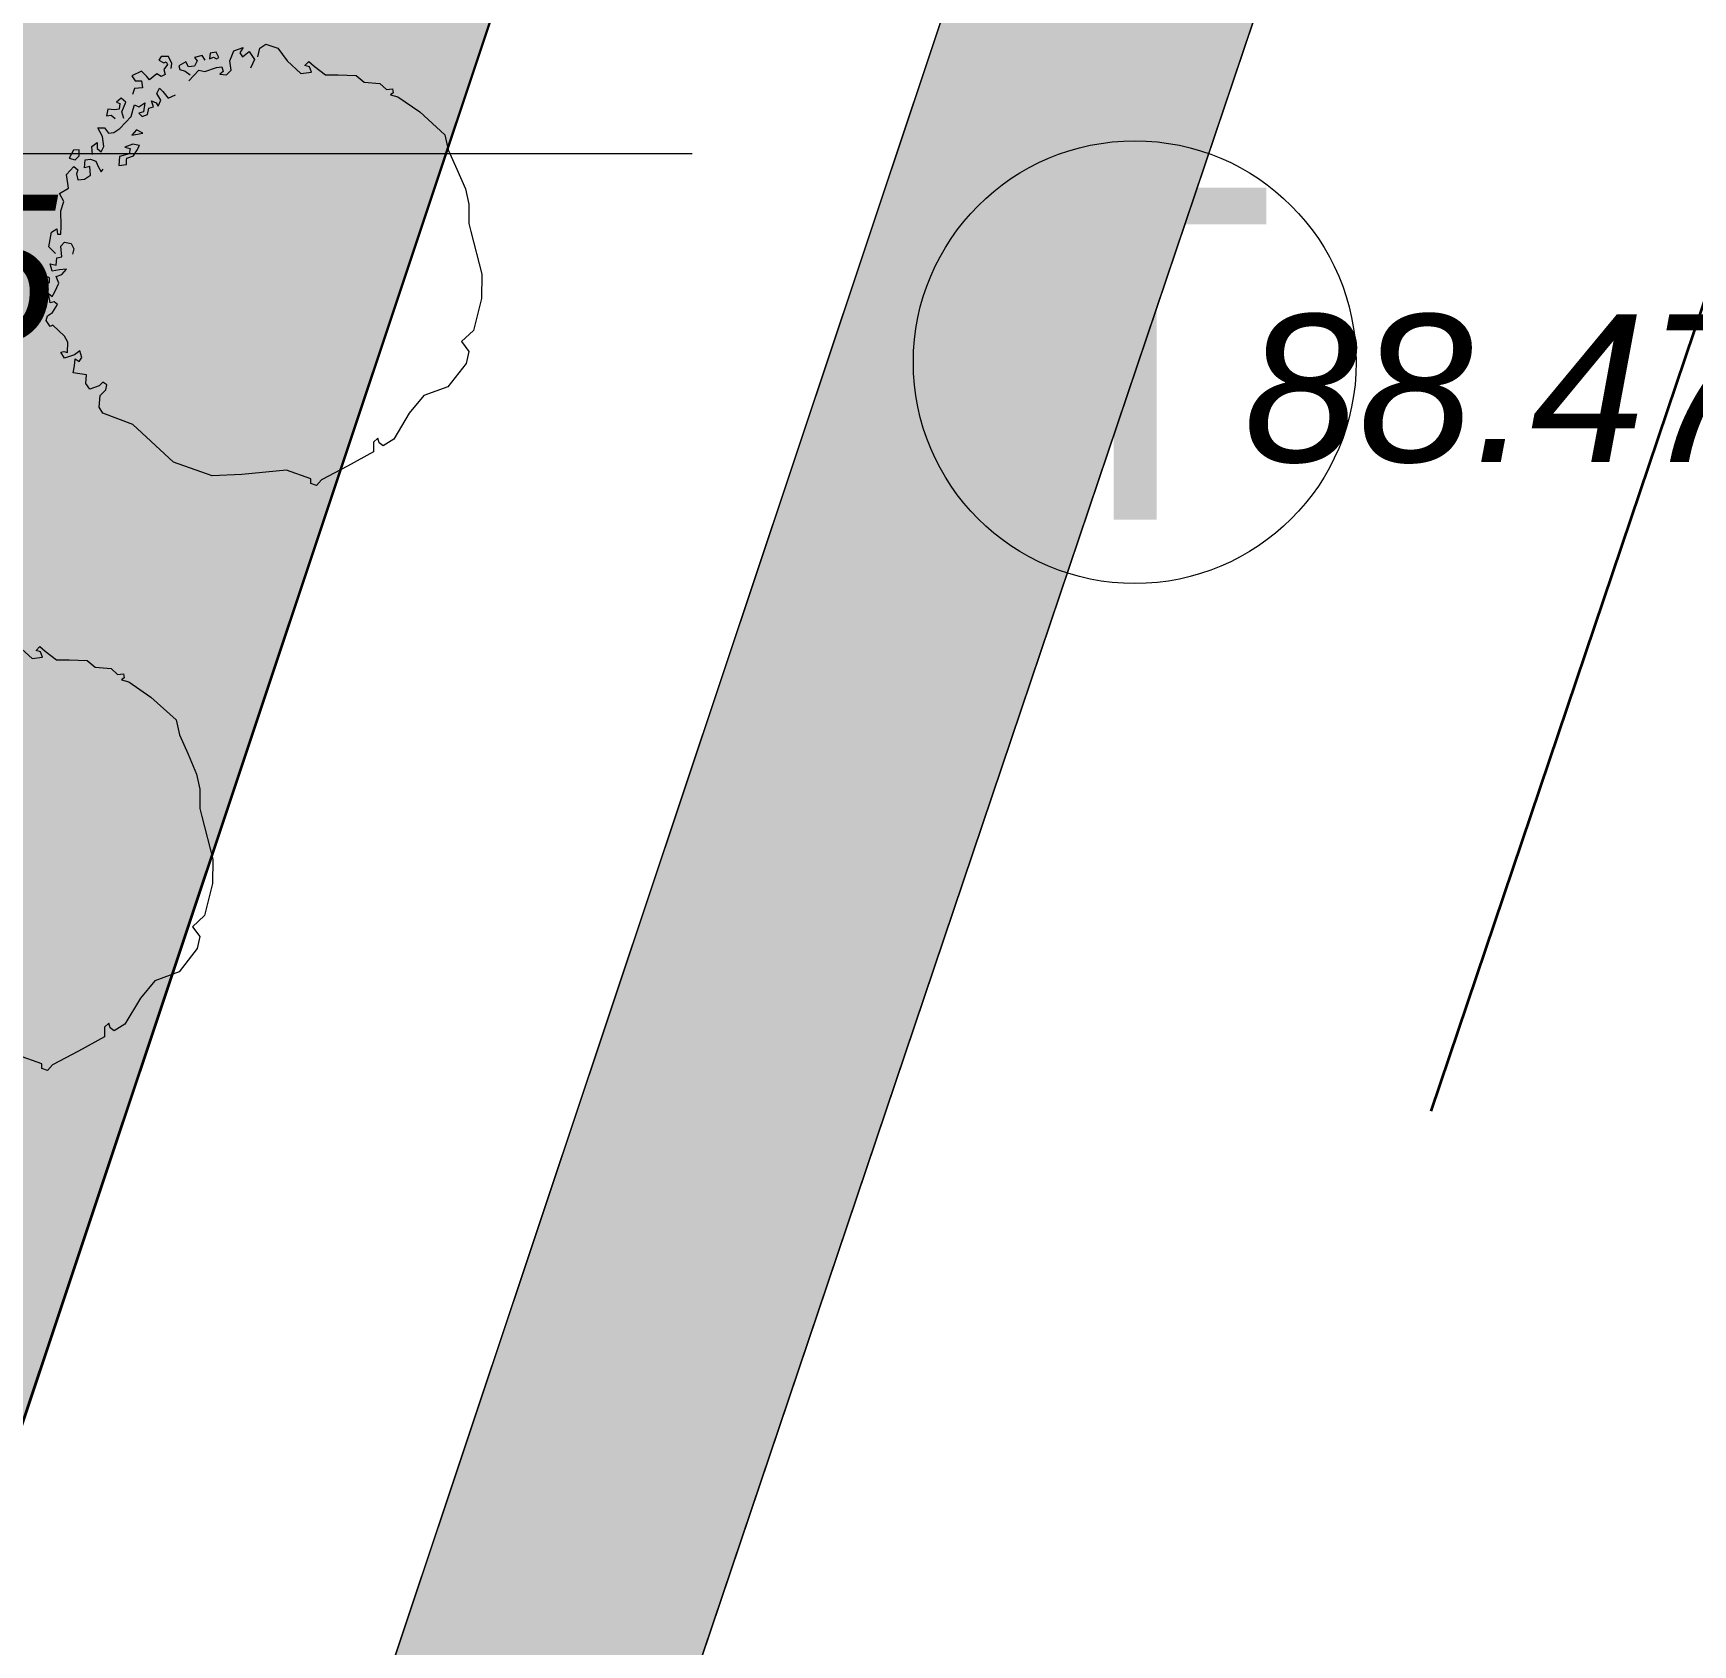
# Model space of a CAD drawing. Header units: millimetres. Extents: x 207782523 to 208144499, y 477594674 to 477848829.
# Drawn here: x 207904509 to 207915753, y 477747756 to 477758675 of the extents above; entities that cross this region are included whole.
import ezdxf

# ---------------------------------------------------------------- set-up
doc = ezdxf.new("R2010")
doc.units = ezdxf.units.MM
doc.header["$MEASUREMENT"] = 0
doc.linetypes.add('Hidden Line', pattern=[391.22222328186, 282.22222328186, -109])
doc.linetypes.add('Hosszú szaggatott', pattern=[10583.330000000002, 6350, -4233.330000000001])
doc.layers.get('0').update_dxf_attribs({"true_color": 0x787878})
for name, color, linetype, lineweight, true_color in [('New_sit - constructii propuse_Pen_No__1', 7, 'Continuous', 13, 0x787878), ('New_sit - drum_Pen_No__121', 7, 'Continuous', 35, 0x787878), ('New_sit - drum_Pen_No__21', 7, 'Continuous', 20, 0x787878), ('New_sit - vegetatie_Pen_No__1', 7, 'Continuous', 13, 0x787878), ('New_sit - vegetatie_Pen_No__104', 7, 'Continuous', 13, 0x787878), ('sit - caroiaj_Pen_No__1', 7, 'Continuous', 13, 0x787878), ('sit - cota teren_Pen_No__101', 7, 'Continuous', 13, 0x787878), ('sit - limita de proprietate_Pen_No__20', 7, 'Continuous', 0, 0x787878), ('sit - telefonie _Pen_No__20', 7, 'Continuous', 0, 0x787878), ('sit - vegetatie_Pen_No__2', 7, 'Continuous', 13, 0x787878)]:
    doc.layers.add(name, color=color, linetype=linetype, lineweight=lineweight, true_color=true_color)
doc.layers.add('sit - vegetatie', color=7, linetype='Continuous', true_color=0x787878)
doc.styles.add('GENERATED_STYLE_1', font='arial.ttf')
doc.styles.add('GENERATED_STYLE_4', font='ariali.ttf')
doc.linetypes.add('cercuri pline mici', pattern='A,0,[1,PLAN DE SITUATIE - TMISOARA1.Shx,S=1.587301587301632,R=0,X=0,Y=0],-300.0000000000001,0', length=300.0000000000001)
pattern_1 = [(90, (207891220.2115784, 477723905.0360718), (-300, 0), [43.30127018922195, -129.903810567666]), (90, (207891370.2115784, 477723991.6386108), (-300, 0), [43.30127018922195, -129.903810567666]), (30.00000000000001, (207891220.2115784, 477723905.0360718), (-150.0000000000001, 259.8076211353316), [43.30127018922195, -129.903810567666]), (30.00000000000001, (207891220.2115784, 477724078.2411499), (-150.0000000000001, 259.8076211353316), [43.30127018922195, -129.903810567666]), (149.9999999999998, (207891220.2115784, 477723905.0360718), (150.0000000000011, 259.8076211353309), [43.30127018922195, -129.903810567666]), (149.9999999999998, (207891220.2115784, 477724078.2411499), (150.0000000000011, 259.8076211353309), [43.30127018922195, -129.903810567666])]

# ---------------------------------------------------------------- blocks, each defined once
blk = doc.blocks.new('Tree Plan 23[30]', base_point=(207957083.1733807, 477749246.8427811))
at = {"layer": 'sit - vegetatie_Pen_No__2', "color": 8, "linetype": 'Continuous', "lineweight": 13}
for p, q in [((207956775.0873738, 477750686.7240312), (207956734.8460805, 477750679.4074773)), ((207956793.3785115, 477750650.1412265), (207956775.0873738, 477750686.7240312)), ((207956868.8502762, 477750628.0722974), (207956895.831017, 477750695.524079)), ((207956895.831017, 477750695.524079), (207956958.7864555, 477750718.0080003)), ((207956958.7864555, 477750718.0080003), (207956936.3021283, 477750682.0337262)), ((207956954.2894771, 477750655.0530206), (207956999.2575668, 477750691.0272947)), ((207956999.2575668, 477750691.0272947), (207957035.2316997, 477750637.0658659)), ((207957057.7154622, 477750655.0530206), (207957071.2058327, 477750713.511216)), ((207957071.2058327, 477750713.511216), (207957111.6769439, 477750740.4919392)), ((207957111.6769439, 477750740.4919392), (207957192.6191665, 477750713.511216)), ((207957192.6191665, 477750713.511216), (207957255.5740403, 477750628.0722974)), ((207956401.9426323, 477750657.457798), (207956387.3093833, 477750631.8498242)), ((207956387.3093833, 477750631.8498242), (207956421.7555374, 477750614.0508612)), ((207956453.1587211, 477750657.457798), (207956401.9426323, 477750657.457798)), ((207956445.842379, 477750602.583591), (207956420.2343346, 477750569.6590722)), ((207956421.7555374, 477750614.0508612), (207956436.3995149, 477750621.4881118)), ((207956436.3995149, 477750621.4881118), (207956445.842379, 477750602.583591)), ((207956475.1083121, 477750609.9001449), (207956453.1587211, 477750657.457798)), ((207956471.4498588, 477750576.9756348), (207956475.1083121, 477750609.9001449)), ((207956570.2235831, 477750620.8749933), (207956522.6659476, 477750595.2670372)), ((207956522.6659476, 477750595.2670372), (207956529.9828544, 477750569.6590722)), ((207956588.5152854, 477750587.9504744), (207956570.2235831, 477750620.8749933)), ((207956628.756014, 477750591.6087514), (207956588.5152854, 477750587.9504744)), ((207956679.9721029, 477750664.7743519), (207956628.756014, 477750650.1412265)), ((207956628.756014, 477750650.1412265), (207956647.0477163, 477750628.1915472)), ((207956647.0477163, 477750628.1915472), (207956628.756014, 477750591.6087514)), ((207956701.9216939, 477750631.8498242), (207956679.9721029, 477750664.7743519)), ((207956697.970745, 477750556.1237316), (207956778.9124029, 477750583.1044459)), ((207956734.8460805, 477750679.4074773), (207956731.1881917, 477750642.8246726)), ((207956731.1881917, 477750642.8246726), (207956756.7956715, 477750653.7995034)), ((207956756.7956715, 477750653.7995034), (207956778.7458272, 477750642.8246726)), ((207956778.7458272, 477750642.8246726), (207956793.3785115, 477750650.1412265)), ((207956778.9124029, 477750583.1044459), (207956814.8893591, 477750587.6012302)), ((207956814.8893591, 477750587.6012302), (207956823.8827512, 477750556.1237316)), ((207956877.8442329, 477750565.1173001), (207956868.8502762, 477750628.0722974)), ((207956936.3021283, 477750682.0337262), (207956954.2894771, 477750655.0530206)), ((207957035.2316997, 477750637.0658659), (207957008.2509589, 477750578.6076617)), ((207957255.5740403, 477750628.0722974), (207957350.0066333, 477750542.6333788)), ((207957376.9873742, 477750596.5948076), (207957403.9681151, 477750623.5755131)), ((207957408.4645288, 477750587.6012302), (207957376.9873742, 477750596.5948076)), ((207957403.9681151, 477750623.5755131), (207957439.942248, 477750592.0980145)), ((207957421.9548992, 477750551.6269473), (207957408.4645288, 477750587.6012302)), ((207957439.942248, 477750592.0980145), (207957516.3874922, 477750533.6398103)), ((207956270.2445214, 477750558.6842413), (207956204.3957483, 477750525.7597224)), ((207956204.3957483, 477750525.7597224), (207956226.7214051, 477750493.674602)), ((207956226.7214051, 477750493.674602), (207956270.2445214, 477750492.8351991)), ((207956306.8273613, 477750522.1014367), (207956270.2445214, 477750558.6842413)), ((207956270.2445214, 477750492.8351991), (207956277.5614282, 477750445.2775642)), ((207956325.1190636, 477750500.1517618), (207956306.8273613, 477750522.1014367)), ((207956372.6766991, 477750540.392839), (207956325.1190636, 477750500.1517618)), ((207956401.9426323, 477750522.1014367), (207956372.6766991, 477750540.392839)), ((207956431.2091301, 477750536.734562), (207956401.9426323, 477750522.1014367)), ((207956420.2343346, 477750569.6590722), (207956431.2091301, 477750536.734562)), ((207956529.9828544, 477750569.6590722), (207956566.5651297, 477750558.6842413)), ((207956566.5651297, 477750558.6842413), (207956599.4900809, 477750533.0762763)), ((207956590.0477815, 477750493.1687387), (207956657.4996337, 477750565.1173001)), ((207956657.4996337, 477750565.1173001), (207956697.970745, 477750556.1237316)), ((207956823.8827512, 477750556.1237316), (207956801.3989887, 477750538.1365945)), ((207956801.3989887, 477750538.1365945), (207956846.3665137, 477750533.6398103)), ((207956846.3665137, 477750533.6398103), (207956877.8442329, 477750565.1173001)), ((207957350.0066333, 477750542.6333788), (207957421.9548992, 477750551.6269473)), ((207957516.3874922, 477750533.6398103), (207957601.8266931, 477750533.6398103)), ((207957601.8266931, 477750533.6398103), (207957723.2394624, 477750529.1430172)), ((207957723.2394624, 477750529.1430172), (207957777.2009441, 477750484.1751657)), ((207957777.2009441, 477750484.1751657), (207957885.1239075, 477750475.181595)), ((207957885.1239075, 477750475.181595), (207957930.0919972, 477750434.7105278)), ((207956131.3757515, 477750376.252317), (207956099.8980323, 477750349.2716026)), ((207956099.8980323, 477750349.2716026), (207956122.3817948, 477750340.2780341)), ((207956162.8529061, 477750349.2716026), (207956131.3757515, 477750376.252317)), ((207956135.8721652, 477750281.819821), (207956162.8529061, 477750349.2716026)), ((207956222.6868859, 477750441.6192845), (207956208.0542017, 477750401.3782051)), ((207956277.5614282, 477750445.2775642), (207956222.6868859, 477750441.6192845)), ((207956351.7180921, 477750317.7941039), (207956338.2277217, 477750358.2651711)), ((207956338.2277217, 477750358.2651711), (207956369.7054409, 477750344.7748183)), ((207956374.2018546, 477750407.7298157), (207956392.1892034, 477750443.7040982)), ((207956401.1825955, 477750362.7619642), (207956374.2018546, 477750407.7298157)), ((207956383.1958113, 477750322.2908882), (207956401.1825955, 477750362.7619642)), ((207956392.1892034, 477750443.7040982), (207956414.6729659, 477750421.2201706)), ((207956414.6729659, 477750421.2201706), (207956450.6470988, 477750376.252317)), ((207956450.6470988, 477750376.252317), (207956500.1121669, 477750398.7362427)), ((207957930.0919972, 477750434.7105278), (207957970.5631085, 477750439.2073126)), ((207957975.0595222, 477750412.2265999), (207957957.0727381, 477750398.7362427)), ((207957957.0727381, 477750398.7362427), (207958006.5372414, 477750385.2458899)), ((207957970.5631085, 477750439.2073126), (207957975.0595222, 477750412.2265999)), ((207958006.5372414, 477750385.2458899), (207958154.9313162, 477750281.819821)), ((207956041.4401369, 477750299.8069669), (207956032.4461801, 477750254.8391154)), ((207956032.4461801, 477750254.8391154), (207956063.9238994, 477750259.3358997)), ((207956086.4076619, 477750295.3101738), (207956041.4401369, 477750299.8069669)), ((207956063.9238994, 477750259.3358997), (207956090.9046402, 477750236.8519608)), ((207956117.8853811, 477750299.8069669), (207956086.4076619, 477750295.3101738)), ((207956122.3817948, 477750340.2780341), (207956117.8853811, 477750299.8069669)), ((207956122.3817948, 477750169.4002498), (207956198.8276037, 477750250.3423841)), ((207956149.3625357, 477750236.8519608), (207956135.8721652, 477750281.819821)), ((207956198.8276037, 477750250.3423841), (207956212.3179741, 477750299.8070198)), ((207956212.3179741, 477750299.8070198), (207956221.3113662, 477750331.2845097)), ((207956221.3113662, 477750331.2845097), (207956252.7890854, 477750317.7941568)), ((207956252.7890854, 477750317.7941568), (207956293.259632, 477750344.7748625)), ((207956284.26624, 477750281.819821), (207956252.7890854, 477750272.8262525)), ((207956252.7890854, 477750272.8262525), (207956275.2728479, 477750250.3423312)), ((207956275.2728479, 477750250.3423312), (207956311.2469808, 477750263.832684)), ((207956293.259632, 477750344.7748625), (207956284.26624, 477750281.819821)), ((207956311.2469808, 477750263.832684), (207956320.2403729, 477750308.8005354)), ((207956320.2403729, 477750308.8005354), (207956351.7180921, 477750317.7941039)), ((207956369.7054409, 477750344.7748183), (207956383.1958113, 477750322.2908882)), ((207958154.9313162, 477750281.819821), (207958325.4985886, 477750127.2636818)), ((207956005.4654393, 477750115.438821), (207955973.9882847, 477750173.897034)), ((207955973.9882847, 477750173.897034), (207956018.9558097, 477750173.897034)), ((207956018.9558097, 477750173.897034), (207956045.9365506, 477750137.92276)), ((207956045.9365506, 477750137.92276), (207956081.9112482, 477750142.4195619)), ((207956081.9112482, 477750142.4195619), (207956122.3817948, 477750169.4002498)), ((207956234.8017366, 477750160.4066107), (207956203.3240174, 477750124.4323189)), ((207956203.3240174, 477750124.4323189), (207956279.7698263, 477750137.9226893)), ((207956279.7698263, 477750137.9226893), (207956234.8017366, 477750160.4066107)), ((207958325.4985886, 477750127.2636818), (207958348.2929159, 477750025.5030652)), ((207955808.5187924, 477750022.4679647), (207955780.2122221, 477749969.5449694)), ((207955848.0779725, 477750025.5031357), (207955808.5187924, 477750022.4679647)), ((207955848.0779725, 477749985.0320597), (207955848.0779725, 477750025.5031357)), ((207955933.5171734, 477750047.9870747), (207955969.4913064, 477750074.9677803)), ((207955938.0141518, 477749994.0256283), (207955933.5171734, 477750047.9870747)), ((207955969.4913064, 477750074.9677803), (207955969.4913064, 477750034.4967043)), ((207955969.4913064, 477750034.4967043), (207955996.4720472, 477750012.0128006)), ((207955996.4720472, 477750012.0128006), (207956014.459396, 477750047.9870747)), ((207956014.459396, 477750047.9870747), (207956005.4654393, 477750115.438821)), ((207956211.7120904, 477750064.8164756), (207956156.8381128, 477750042.8667787)), ((207956156.8381128, 477750042.8667787), (207956193.4209528, 477750035.5502248)), ((207956193.4209528, 477750035.5502248), (207956186.104046, 477749998.9674201)), ((207956255.6118371, 477750053.8416448), (207956211.7120904, 477750064.8164756)), ((207956215.3705438, 477749984.3343124), (207956237.3201348, 477750020.9171171)), ((207956237.3201348, 477750020.9171171), (207956255.6118371, 477750053.8416448)), ((207958348.2929159, 477750025.5030652), (207958406.751376, 477749895.0962687)), ((207955762.6393362, 477749859.1221004), (207955812.1038395, 477749913.0835115)), ((207955780.2122221, 477749969.5449694), (207955821.0972316, 477749958.0513542)), ((207955812.1038395, 477749913.0835115), (207955839.0845804, 477749890.5996079)), ((207955821.0972316, 477749958.0513542), (207955848.0779725, 477749985.0320597)), ((207955884.0526701, 477749904.0899431), (207955888.5490838, 477749958.0513542)), ((207955920.026803, 477749913.0835115), (207955884.0526701, 477749904.0899431)), ((207955888.5490838, 477749958.0513542), (207955924.5237814, 477749962.5481561)), ((207955924.5237814, 477749854.6252985), (207955920.026803, 477749913.0835115)), ((207955924.5237814, 477749962.5481561), (207955960.4979143, 477749949.0577856)), ((207955960.4979143, 477749949.0577856), (207955978.4846984, 477749908.586745)), ((207955978.4846984, 477749908.586745), (207955996.4720472, 477749877.1092374)), ((207956120.2552729, 477749980.6760355), (207956116.5968195, 477749918.4852923)), ((207956116.5968195, 477749918.4852923), (207956167.8129084, 477749925.8018461)), ((207956186.104046, 477749998.9674201), (207956120.2552729, 477749980.6760355)), ((207956167.8129084, 477749955.0680616), (207956171.4713617, 477749969.7012047)), ((207956167.8129084, 477749925.8018461), (207956167.8129084, 477749955.0680616)), ((207956171.4713617, 477749969.7012047), (207956215.3705438, 477749984.3343124)), ((207955776.1297066, 477749764.6896486), (207955762.6393362, 477749859.1221004)), ((207955839.0845804, 477749890.5996079), (207955830.0911883, 477749863.618867)), ((207955830.0911883, 477749863.618867), (207955839.0845804, 477749823.1478263)), ((207955839.0845804, 477749823.1478263), (207955884.0526701, 477749827.6445929)), ((207955884.0526701, 477749827.6445929), (207955924.5237814, 477749854.6252985)), ((207955996.4720472, 477749877.1092374), (207956009.9624176, 477749895.0963745)), ((207958406.751376, 477749895.0962687), (207958465.2092714, 477749760.1927408)), ((207955713.1748328, 477749728.7153039), (207955776.1297066, 477749764.6896486)), ((207955744.6519874, 477749674.7538927), (207955713.1748328, 477749728.7153039)), ((207955722.1682249, 477749611.7989483), (207955744.6519874, 477749674.7538927)), ((207958465.2092714, 477749760.1927408), (207958487.6930339, 477749656.7666851)), ((207955726.6652032, 477749508.3728927), (207955722.1682249, 477749611.7989483)), ((207958487.6930339, 477749656.7666851), (207958487.6930339, 477749526.3598886)), ((207955641.2260023, 477749368.972563), (207955659.2133511, 477749467.9017814)), ((207955659.2133511, 477749467.9017814), (207955695.187484, 477749490.3857557)), ((207955695.187484, 477749490.3857557), (207955699.6844624, 477749454.4114816)), ((207955699.6844624, 477749454.4114816), (207955722.1682249, 477749454.4114816)), ((207955722.1682249, 477749454.4114816), (207955726.6652032, 477749508.3728927)), ((207958487.6930339, 477749526.3598886), (207958501.1834043, 477749472.3984774)), ((207958501.1834043, 477749472.3984774), (207958575.1396128, 477749183.4005638)), ((207955686.194092, 477749324.004685), (207955641.2260023, 477749368.972563)), ((207955722.1682249, 477749373.4693295), (207955749.1489657, 477749400.4500704)), ((207955731.161617, 477749301.5207814), (207955722.1682249, 477749373.4693295)), ((207955749.1489657, 477749400.4500704), (207955794.1164908, 477749391.4564666)), ((207955794.1164908, 477749391.4564666), (207955812.1038395, 477749355.4821925)), ((207955812.1038395, 477749355.4821925), (207955803.1104475, 477749319.5079184)), ((207955663.7097648, 477749202.5914924), (207955650.2193944, 477749252.0561368)), ((207955650.2193944, 477749252.0561368), (207955690.6905057, 477749243.0626036)), ((207955690.6905057, 477749243.0626036), (207955695.187484, 477749292.5271776)), ((207955695.187484, 477749292.5271776), (207955731.161617, 477749301.5207814)), ((207955645.7229807, 477749157.623685), (207955587.2645206, 477749184.6044258)), ((207955587.2645206, 477749184.6044258), (207955605.2518694, 477749126.146107)), ((207955605.2518694, 477749126.146107), (207955645.7229807, 477749126.146107)), ((207955645.7229807, 477749126.146107), (207955645.7229807, 477749157.623685)), ((207955713.1748328, 477749211.5850255), (207955663.7097648, 477749202.5914924)), ((207955681.6971136, 477749063.1912332), (207955708.6778545, 477749121.6494109)), ((207955690.6905057, 477749166.6172183), (207955731.161617, 477749180.1075886)), ((207955708.6778545, 477749121.6494109), (207955690.6905057, 477749166.6172183)), ((207955762.6393362, 477749216.0818627), (207955713.1748328, 477749211.5850255)), ((207955731.161617, 477749180.1075886), (207955762.6393362, 477749216.0818627)), ((207958575.1396128, 477749183.4005638), (207958573.1322348, 477749018.2231435)), ((207955651.9348414, 477748988.0760533), (207955639.8798451, 477749050.9952121)), ((207955639.8798451, 477749050.9952121), (207955663.7097648, 477749031.7136551)), ((207955663.7097648, 477749031.7136551), (207955681.6971136, 477749063.1912332)), ((207958573.1322348, 477749018.2231435), (207958519.1707531, 477748802.3773578)), ((207955623.2392182, 477748869.8293511), (207955632.2326103, 477748901.3069292)), ((207955632.2326103, 477748901.3069292), (207955667.5618977, 477748922.4421346)), ((207955677.2001352, 477748995.739381), (207955651.9348414, 477748988.0760533)), ((207955667.5618977, 477748922.4421346), (207955699.6844624, 477748977.7523145)), ((207955699.6844624, 477748977.7523145), (207955677.2001352, 477748995.739381)), ((207955650.2193944, 477748829.358381), (207955623.2392182, 477748869.8293511)), ((207955668.2067432, 477748838.3519142), (207955650.2193944, 477748829.358381)), ((207955749.1489657, 477748761.9065288), (207955668.2067432, 477748838.3519142)), ((207958519.1707531, 477748802.3773578), (207958438.2285306, 477748725.9321135)), ((207955771.6327282, 477748721.4355587), (207955749.1489657, 477748761.9065288)), ((207955767.4818885, 477748652.1056365), (207955771.6327282, 477748721.4355587)), ((207955852.5749508, 477748662.9773809), (207955816.6008179, 477748635.99664)), ((207955866.0653213, 477748618.0094324), (207955852.5749508, 477748662.9773809)), ((207958438.2285306, 477748725.9321135), (207958487.6930339, 477748658.4802614)), ((207955722.1682249, 477748653.9837065), (207955744.6519874, 477748658.4805437)), ((207955749.1489657, 477748613.5127364), (207955722.1682249, 477748653.9837065)), ((207955744.6519874, 477748658.4805437), (207955767.4818885, 477748652.1056365)), ((207955816.6008179, 477748635.99664), (207955749.1489657, 477748613.5127364)), ((207955807.6068612, 477748514.5834473), (207955815.6860634, 477748560.940891)), ((207955815.6860634, 477748560.940891), (207955821.0972316, 477748609.0158992)), ((207955821.0972316, 477748609.0158992), (207955848.0779725, 477748591.0286916)), ((207955848.0779725, 477748591.0286916), (207955866.0653213, 477748618.0094324)), ((207958469.7062498, 477748577.53818), (207958345.9168128, 477748419.0126343)), ((207958487.6930339, 477748658.4802614), (207958469.7062498, 477748577.53818)), ((207955897.5430405, 477748501.0930769), (207955807.6068612, 477748514.5834473)), ((207955891.6671544, 477748442.1097623), (207955897.5430405, 477748501.0930769)), ((207955919.2916114, 477748404.4077597), (207955891.6671544, 477748442.1097623)), ((207956008.5010691, 477748451.7495527), (207955982.3114215, 477748425.5600462)), ((207956034.690152, 477748432.107317), (207956008.5010691, 477748451.7495527)), ((207955982.3114215, 477748425.5600462), (207955919.2916114, 477748404.4077597)), ((207955982.3114215, 477748281.517549), (207955988.8586922, 477748360.0862095)), ((207955988.8586922, 477748360.0862095), (207956028.1428813, 477748399.3703986)), ((207956028.1428813, 477748399.3703986), (207956034.690152, 477748432.107317)), ((207958182.2322211, 477748360.0862095), (207958084.0214661, 477748242.2332188)), ((207958345.9168128, 477748419.0126343), (207958182.2322211, 477748360.0862095)), ((207956008.5010691, 477748242.2332188), (207955982.3114215, 477748281.517549)), ((207956211.4698499, 477748163.6646995), (207956008.5010691, 477748242.2332188)), ((207958084.0214661, 477748242.2332188), (207957979.2634403, 477748065.4539444)), ((207956486.4597381, 477747908.3166235), (207956211.4698499, 477748163.6646995)), ((207957869.9220427, 477748071.6025629), (207957841.7679316, 477748045.81185)), ((207957841.7679316, 477748045.81185), (207957841.7679316, 477747980.3380132)), ((207957880.2638507, 477748040.5350716), (207957869.9220427, 477748071.6025629)), ((207957907.2417682, 477748019.6222023), (207957880.2638507, 477748040.5350716)), ((207957979.2634403, 477748065.4539444), (207957907.2417682, 477748019.6222023)), ((207956748.3550848, 477747816.6534215), (207956486.4597381, 477747908.3166235)), ((207957664.9887984, 477747882.1272582), (207957488.2096652, 477747790.4637739)), ((207957841.7679316, 477747980.3380132), (207957664.9887984, 477747882.1272582)), ((207956949.5479996, 477747825.3865038), (207956748.3550848, 477747816.6534215)), ((207957252.5034014, 477747855.9376106), (207956949.5479996, 477747825.3865038)), ((207957416.1879931, 477747797.011327), (207957252.5034014, 477747855.9376106)), ((207957416.1879931, 477747764.2744086), (207957416.1879931, 477747797.011327)), ((207957455.4727468, 477747751.1795849), (207957416.1879931, 477747764.2744086)), ((207957488.2096652, 477747790.4637739), (207957455.4727468, 477747751.1795849))]:
    blk.add_line(p, q, dxfattribs=at)
blk = doc.blocks.new('Tree Plan 23[31]', base_point=(207955261.3475327, 477745282.786249))
at = {"layer": 'sit - vegetatie_Pen_No__2', "color": 8, "linetype": 'Continuous', "lineweight": 13}
for p, q in [((207955074.005169, 477746731.4675469), (207955136.9606075, 477746753.9514682)), ((207955136.9606075, 477746753.9514682), (207955114.4762803, 477746717.9771941)), ((207955235.8896142, 477746690.9964886), (207955249.3799846, 477746749.454684)), ((207955249.3799846, 477746749.454684), (207955289.8510959, 477746776.4354072)), ((207955289.8510959, 477746776.4354072), (207955370.7933185, 477746749.454684)), ((207955370.7933185, 477746749.454684), (207955433.7481923, 477746664.0157653)), ((207954580.1167842, 477746693.4012659), (207954565.4835353, 477746667.7932921)), ((207954565.4835353, 477746667.7932921), (207954599.9296894, 477746649.9943291)), ((207954631.3328731, 477746693.4012659), (207954580.1167842, 477746693.4012659)), ((207954624.016531, 477746638.527059), (207954598.4084865, 477746605.6025401)), ((207954599.9296894, 477746649.9943291), (207954614.5736669, 477746657.4315797)), ((207954614.5736669, 477746657.4315797), (207954624.016531, 477746638.527059)), ((207954653.2824641, 477746645.8436128), (207954631.3328731, 477746693.4012659)), ((207954649.6240107, 477746612.9191027), (207954653.2824641, 477746645.8436128)), ((207954748.3977351, 477746656.8184613), (207954700.8400996, 477746631.2105051)), ((207954766.6894374, 477746623.8939424), (207954748.3977351, 477746656.8184613)), ((207954858.1462549, 477746700.7178198), (207954806.930166, 477746686.0846944)), ((207954806.930166, 477746686.0846944), (207954825.2218683, 477746664.1350151)), ((207954825.2218683, 477746664.1350151), (207954806.930166, 477746627.5522193)), ((207954880.0958459, 477746667.7932921), (207954858.1462549, 477746700.7178198)), ((207954913.0202325, 477746715.3509452), (207954909.3623437, 477746678.7681406)), ((207954909.3623437, 477746678.7681406), (207954934.9698235, 477746689.7429714)), ((207954953.2615258, 477746722.6674991), (207954913.0202325, 477746715.3509452)), ((207954934.9698235, 477746689.7429714), (207954956.9199792, 477746678.7681406)), ((207954971.5526634, 477746686.0846944), (207954953.2615258, 477746722.6674991)), ((207954956.9199792, 477746678.7681406), (207954971.5526634, 477746686.0846944)), ((207955047.0244282, 477746664.0157653), (207955074.005169, 477746731.4675469)), ((207955056.0183849, 477746601.060768), (207955047.0244282, 477746664.0157653)), ((207955114.4762803, 477746717.9771941), (207955132.4636291, 477746690.9964886)), ((207955132.4636291, 477746690.9964886), (207955177.4317188, 477746726.9707626)), ((207955177.4317188, 477746726.9707626), (207955213.4058517, 477746673.0093338)), ((207955213.4058517, 477746673.0093338), (207955186.4251108, 477746614.5511296)), ((207955433.7481923, 477746664.0157653), (207955528.1807853, 477746578.5768467)), ((207955555.1615262, 477746632.5382755), (207955582.142267, 477746659.518981)), ((207955582.142267, 477746659.518981), (207955618.1164, 477746628.0414824)), ((207954448.4186734, 477746594.6277093), (207954382.5699003, 477746561.7031904)), ((207954382.5699003, 477746561.7031904), (207954404.895557, 477746529.6180699)), ((207954404.895557, 477746529.6180699), (207954448.4186734, 477746528.778667)), ((207954485.0015133, 477746558.0449046), (207954448.4186734, 477746594.6277093)), ((207954448.4186734, 477746528.778667), (207954455.7355802, 477746481.2210322)), ((207954503.2932156, 477746536.0952297), (207954485.0015133, 477746558.0449046)), ((207954550.8508511, 477746576.3363069), (207954503.2932156, 477746536.0952297)), ((207954580.1167842, 477746558.0449046), (207954550.8508511, 477746576.3363069)), ((207954609.3832821, 477746572.67803), (207954580.1167842, 477746558.0449046)), ((207954598.4084865, 477746605.6025401), (207954609.3832821, 477746572.67803)), ((207954700.8400996, 477746631.2105051), (207954708.1570064, 477746605.6025401)), ((207954708.1570064, 477746605.6025401), (207954744.7392817, 477746594.6277093)), ((207954744.7392817, 477746594.6277093), (207954777.6642329, 477746569.0197442)), ((207954806.930166, 477746627.5522193), (207954766.6894374, 477746623.8939424)), ((207954768.2219335, 477746529.1122066), (207954835.6737857, 477746601.060768)), ((207954835.6737857, 477746601.060768), (207954876.144897, 477746592.0671995)), ((207954876.144897, 477746592.0671995), (207954957.0865549, 477746619.0479139)), ((207954957.0865549, 477746619.0479139), (207954993.0635111, 477746623.5446982)), ((207955002.0569032, 477746592.0671995), (207954979.5731407, 477746574.0800624)), ((207954979.5731407, 477746574.0800624), (207955024.5406657, 477746569.5832782)), ((207954993.0635111, 477746623.5446982), (207955002.0569032, 477746592.0671995)), ((207955024.5406657, 477746569.5832782), (207955056.0183849, 477746601.060768)), ((207955528.1807853, 477746578.5768467), (207955600.1290512, 477746587.5704153)), ((207955586.6386808, 477746623.5446982), (207955555.1615262, 477746632.5382755)), ((207955600.1290512, 477746587.5704153), (207955586.6386808, 477746623.5446982)), ((207955618.1164, 477746628.0414824), (207955694.5616442, 477746569.5832782)), ((207955694.5616442, 477746569.5832782), (207955780.0008451, 477746569.5832782)), ((207955780.0008451, 477746569.5832782), (207955901.4136144, 477746565.0864851)), ((207955901.4136144, 477746565.0864851), (207955955.3750961, 477746520.1186337)), ((207954309.5499035, 477746412.1957849), (207954278.0721843, 477746385.2150705)), ((207954341.0270581, 477746385.2150705), (207954309.5499035, 477746412.1957849)), ((207954400.8610379, 477746477.5627524), (207954386.2283537, 477746437.3216731)), ((207954455.7355802, 477746481.2210322), (207954400.8610379, 477746477.5627524)), ((207954552.3760066, 477746443.6732836), (207954570.3633554, 477746479.6475661)), ((207954579.3567475, 477746398.7054321), (207954552.3760066, 477746443.6732836)), ((207954570.3633554, 477746479.6475661), (207954592.8471179, 477746457.1636385)), ((207954592.8471179, 477746457.1636385), (207954628.8212508, 477746412.1957849)), ((207954628.8212508, 477746412.1957849), (207954678.2863188, 477746434.6797106)), ((207955955.3750961, 477746520.1186337), (207956063.2980595, 477746511.1250629)), ((207956063.2980595, 477746511.1250629), (207956108.2661492, 477746470.6539958)), ((207956108.2661492, 477746470.6539958), (207956148.7372605, 477746475.1507806)), ((207956153.2336742, 477746448.1700678), (207956135.24689, 477746434.6797106)), ((207956135.24689, 477746434.6797106), (207956184.7113934, 477746421.1893578)), ((207956148.7372605, 477746475.1507806), (207956153.2336742, 477746448.1700678)), ((207956184.7113934, 477746421.1893578), (207956333.1054682, 477746317.7632889)), ((207954219.6142889, 477746335.7504348), (207954210.6203321, 477746290.7825834)), ((207954264.5818138, 477746331.2536417), (207954219.6142889, 477746335.7504348)), ((207954296.0595331, 477746335.7504348), (207954264.5818138, 477746331.2536417)), ((207954278.0721843, 477746385.2150705), (207954300.5559468, 477746376.221502)), ((207954300.5559468, 477746376.221502), (207954296.0595331, 477746335.7504348)), ((207954314.0463172, 477746317.7632889), (207954341.0270581, 477746385.2150705)), ((207954327.5366876, 477746272.7954287), (207954314.0463172, 477746317.7632889)), ((207954377.0017557, 477746286.2858521), (207954390.4921261, 477746335.7504877)), ((207954390.4921261, 477746335.7504877), (207954399.4855182, 477746367.2279776)), ((207954399.4855182, 477746367.2279776), (207954430.9632374, 477746353.7376248)), ((207954430.9632374, 477746353.7376248), (207954471.433784, 477746380.7183304)), ((207954462.440392, 477746317.7632889), (207954430.9632374, 477746308.7697204)), ((207954430.9632374, 477746308.7697204), (207954453.4469999, 477746286.2857991)), ((207954453.4469999, 477746286.2857991), (207954489.4211328, 477746299.7761519)), ((207954471.433784, 477746380.7183304), (207954462.440392, 477746317.7632889)), ((207954489.4211328, 477746299.7761519), (207954498.4145249, 477746344.7440034)), ((207954498.4145249, 477746344.7440034), (207954529.8922441, 477746353.7375718)), ((207954529.8922441, 477746353.7375718), (207954516.4018737, 477746394.208639)), ((207954516.4018737, 477746394.208639), (207954547.8795929, 477746380.7182863)), ((207954547.8795929, 477746380.7182863), (207954561.3699633, 477746358.2343561)), ((207954561.3699633, 477746358.2343561), (207954579.3567475, 477746398.7054321)), ((207956333.1054682, 477746317.7632889), (207956503.6727406, 477746163.2071497)), ((207954183.6395913, 477746151.3822889), (207954152.1624367, 477746209.840502)), ((207954152.1624367, 477746209.840502), (207954197.1299617, 477746209.840502)), ((207954197.1299617, 477746209.840502), (207954224.1107026, 477746173.8662279)), ((207954210.6203321, 477746290.7825834), (207954242.0980513, 477746295.2793676)), ((207954242.0980513, 477746295.2793676), (207954269.0787922, 477746272.7954287)), ((207954260.0854002, 477746178.3630298), (207954300.5559468, 477746205.3437177)), ((207954300.5559468, 477746205.3437177), (207954377.0017557, 477746286.2858521)), ((207954412.9758886, 477746196.3500786), (207954381.4981694, 477746160.3757868)), ((207954457.9439783, 477746173.8661573), (207954412.9758886, 477746196.3500786)), ((207954111.6913254, 477746083.9305426), (207954147.6654584, 477746110.9112482)), ((207954116.1883038, 477746029.9690962), (207954111.6913254, 477746083.9305426)), ((207954147.6654584, 477746110.9112482), (207954147.6654584, 477746070.4401722)), ((207954174.6461992, 477746047.9562685), (207954192.633548, 477746083.9305426)), ((207954192.633548, 477746083.9305426), (207954183.6395913, 477746151.3822889)), ((207954224.1107026, 477746173.8662279), (207954260.0854002, 477746178.3630298)), ((207954389.8862424, 477746100.7599435), (207954335.0122648, 477746078.8102466)), ((207954335.0122648, 477746078.8102466), (207954371.5951048, 477746071.4936927)), ((207954381.4981694, 477746160.3757868), (207954457.9439783, 477746173.8661573)), ((207954433.7859891, 477746089.7851127), (207954389.8862424, 477746100.7599435)), ((207954415.4942868, 477746056.860585), (207954433.7859891, 477746089.7851127)), ((207956503.6727406, 477746163.2071497), (207956526.4670679, 477746061.4465331)), ((207953986.6929444, 477746058.4114327), (207953958.3863741, 477746005.4884373)), ((207953958.3863741, 477746005.4884373), (207953999.2713836, 477745993.9948221)), ((207954026.2521245, 477746061.4466037), (207953986.6929444, 477746058.4114327)), ((207953999.2713836, 477745993.9948221), (207954026.2521245, 477746020.9755276)), ((207954026.2521245, 477746020.9755276), (207954026.2521245, 477746061.4466037)), ((207954062.226822, 477745940.033411), (207954066.7232358, 477745993.9948221)), ((207954066.7232358, 477745993.9948221), (207954102.6979333, 477745998.491624)), ((207954102.6979333, 477745998.491624), (207954138.6720663, 477745985.0012536)), ((207954138.6720663, 477745985.0012536), (207954156.6588504, 477745944.5302129)), ((207954147.6654584, 477746070.4401722), (207954174.6461992, 477746047.9562685)), ((207954298.4294249, 477746016.6195034), (207954294.7709715, 477745954.4287602)), ((207954364.278198, 477746034.9108881), (207954298.4294249, 477746016.6195034)), ((207954345.9870603, 477745991.0115295), (207954349.6455137, 477746005.6446726)), ((207954345.9870603, 477745961.7453141), (207954345.9870603, 477745991.0115295)), ((207954349.6455137, 477746005.6446726), (207954393.5446958, 477746020.2777803)), ((207954371.5951048, 477746071.4936927), (207954364.278198, 477746034.9108881)), ((207954393.5446958, 477746020.2777803), (207954415.4942868, 477746056.860585)), ((207956526.4670679, 477746061.4465331), (207956584.925528, 477745931.0397366)), ((207953940.8134882, 477745895.0655683), (207953990.2779915, 477745949.0269795)), ((207953954.3038586, 477745800.6331165), (207953940.8134882, 477745895.0655683)), ((207953990.2779915, 477745949.0269795), (207954017.2587324, 477745926.5430758)), ((207954017.2587324, 477745926.5430758), (207954008.2653403, 477745899.562335)), ((207954008.2653403, 477745899.562335), (207954017.2587324, 477745859.0912942)), ((207954017.2587324, 477745859.0912942), (207954062.226822, 477745863.5880609)), ((207954098.200955, 477745949.0269795), (207954062.226822, 477745940.033411)), ((207954062.226822, 477745863.5880609), (207954102.6979333, 477745890.5687664)), ((207954102.6979333, 477745890.5687664), (207954098.200955, 477745949.0269795)), ((207954156.6588504, 477745944.5302129), (207954174.6461992, 477745913.0527054)), ((207954174.6461992, 477745913.0527054), (207954188.1365696, 477745931.0398424)), ((207954294.7709715, 477745954.4287602), (207954345.9870603, 477745961.7453141)), ((207956584.925528, 477745931.0397366), (207956643.3834234, 477745796.1362087)), ((207953891.3489848, 477745764.6587718), (207953954.3038586, 477745800.6331165)), ((207953922.8261394, 477745710.6973607), (207953891.3489848, 477745764.6587718)), ((207956643.3834234, 477745796.1362087), (207956665.8671859, 477745692.710153)), ((207953900.3423769, 477745647.7424163), (207953922.8261394, 477745710.6973607)), ((207953904.8393552, 477745544.3163607), (207953900.3423769, 477745647.7424163)), ((207956665.8671859, 477745692.710153), (207956665.8671859, 477745562.3033565)), ((207953837.3875031, 477745503.8452494), (207953873.361636, 477745526.3292236)), ((207953873.361636, 477745526.3292236), (207953877.8586144, 477745490.3549495)), ((207953900.3423769, 477745490.3549495), (207953904.8393552, 477745544.3163607)), ((207956665.8671859, 477745562.3033565), (207956679.3575563, 477745508.3419454)), ((207953819.4001543, 477745404.9160309), (207953837.3875031, 477745503.8452494)), ((207953864.368244, 477745359.948153), (207953819.4001543, 477745404.9160309)), ((207953877.8586144, 477745490.3549495), (207953900.3423769, 477745490.3549495)), ((207953900.3423769, 477745409.4127975), (207953927.3231177, 477745436.3935384)), ((207953909.335769, 477745337.4642493), (207953900.3423769, 477745409.4127975)), ((207953927.3231177, 477745436.3935384), (207953972.2906427, 477745427.3999345)), ((207953972.2906427, 477745427.3999345), (207953990.2779915, 477745391.4256604)), ((207956679.3575563, 477745508.3419454), (207956753.3137648, 477745219.3440317)), ((207953841.8839168, 477745238.5349603), (207953828.3935464, 477745287.9996048)), ((207953828.3935464, 477745287.9996048), (207953868.8646576, 477745279.0060716)), ((207953868.8646576, 477745279.0060716), (207953873.361636, 477745328.4706455)), ((207953873.361636, 477745328.4706455), (207953909.335769, 477745337.4642493)), ((207953990.2779915, 477745391.4256604), (207953981.2845995, 477745355.4513863)), ((207953823.8971327, 477745193.5671529), (207953765.4386726, 477745220.5478938)), ((207953765.4386726, 477745220.5478938), (207953783.4260214, 477745162.0895749)), ((207953823.8971327, 477745162.0895749), (207953823.8971327, 477745193.5671529)), ((207953891.3489848, 477745247.5284935), (207953841.8839168, 477745238.5349603)), ((207953868.8646576, 477745202.5606862), (207953909.335769, 477745216.0510566)), ((207953886.8520065, 477745157.5928788), (207953868.8646576, 477745202.5606862)), ((207953940.8134882, 477745252.0253307), (207953891.3489848, 477745247.5284935)), ((207953909.335769, 477745216.0510566), (207953940.8134882, 477745252.0253307)), ((207956753.3137648, 477745219.3440317), (207956751.3063869, 477745054.1666114)), ((207953783.4260214, 477745162.0895749), (207953823.8971327, 477745162.0895749)), ((207953830.1089934, 477745024.0195212), (207953818.053997, 477745086.9386801)), ((207953818.053997, 477745086.9386801), (207953841.8839168, 477745067.657123)), ((207953841.8839168, 477745067.657123), (207953859.8712656, 477745099.1347011)), ((207953859.8712656, 477745099.1347011), (207953886.8520065, 477745157.5928788)), ((207953810.4067622, 477744937.2503971), (207953845.7360497, 477744958.3856025)), ((207953855.3742872, 477745031.6828489), (207953830.1089934, 477745024.0195212)), ((207953845.7360497, 477744958.3856025), (207953877.8586144, 477745013.6957825)), ((207953877.8586144, 477745013.6957825), (207953855.3742872, 477745031.6828489)), ((207956751.3063869, 477745054.1666114), (207956697.3449051, 477744838.3208257)), ((207953801.4133702, 477744905.772819), (207953810.4067622, 477744937.2503971)), ((207953828.3935464, 477744865.3018489), (207953801.4133702, 477744905.772819)), ((207953846.3808952, 477744874.2953821), (207953828.3935464, 477744865.3018489)), ((207953927.3231177, 477744797.8499967), (207953846.3808952, 477744874.2953821)), ((207956697.3449051, 477744838.3208257), (207956616.4026825, 477744761.8755814)), ((207953949.8068802, 477744757.3790266), (207953927.3231177, 477744797.8499967)), ((207953945.6560405, 477744688.0491044), (207953949.8068802, 477744757.3790266)), ((207956616.4026825, 477744761.8755814), (207956665.8671859, 477744694.4237293)), ((207953900.3423769, 477744689.9271744), (207953922.8261394, 477744694.4240116)), ((207953927.3231177, 477744649.4562043), (207953900.3423769, 477744689.9271744)), ((207953922.8261394, 477744694.4240116), (207953945.6560405, 477744688.0491044)), ((207953994.7749699, 477744671.940108), (207953927.3231177, 477744649.4562043)), ((207953993.8602154, 477744596.8843589), (207953999.2713836, 477744644.9593671)), ((207954030.7491028, 477744698.9208488), (207953994.7749699, 477744671.940108)), ((207953999.2713836, 477744644.9593671), (207954026.2521245, 477744626.9721595)), ((207954026.2521245, 477744626.9721595), (207954044.2394733, 477744653.9529004)), ((207954044.2394733, 477744653.9529004), (207954030.7491028, 477744698.9208488)), ((207956647.8804018, 477744613.4816479), (207956524.0909648, 477744454.9561023)), ((207956665.8671859, 477744694.4237293), (207956647.8804018, 477744613.4816479)), ((207953985.7810132, 477744550.5269153), (207953993.8602154, 477744596.8843589)), ((207954075.7171925, 477744537.0365449), (207953985.7810132, 477744550.5269153)), ((207954069.8413064, 477744478.0532302), (207954075.7171925, 477744537.0365449)), ((207954097.4657634, 477744440.3512276), (207954069.8413064, 477744478.0532302)), ((207954160.4855735, 477744461.5035142), (207954097.4657634, 477744440.3512276)), ((207954186.6752211, 477744487.6930206), (207954160.4855735, 477744461.5035142)), ((207954160.4855735, 477744317.461017), (207954167.0328442, 477744396.0296775)), ((207954167.0328442, 477744396.0296775), (207954206.3170333, 477744435.3138666)), ((207954212.864304, 477744468.0507849), (207954186.6752211, 477744487.6930206)), ((207954206.3170333, 477744435.3138666), (207954212.864304, 477744468.0507849)), ((207956360.4063731, 477744396.0296775), (207956262.1956181, 477744278.1766868)), ((207956524.0909648, 477744454.9561023), (207956360.4063731, 477744396.0296775)), ((207954186.6752211, 477744278.1766868), (207954160.4855735, 477744317.461017)), ((207954389.6440018, 477744199.6081674), (207954186.6752211, 477744278.1766868)), ((207956262.1956181, 477744278.1766868), (207956157.4375923, 477744101.3974124)), ((207954664.6338901, 477743944.2600914), (207954389.6440018, 477744199.6081674)), ((207956048.0961947, 477744107.5460309), (207956019.9420835, 477744081.7553179)), ((207956019.9420835, 477744081.7553179), (207956019.9420835, 477744016.2814811)), ((207956058.4380027, 477744076.4785395), (207956048.0961947, 477744107.5460309)), ((207956085.4159202, 477744055.5656703), (207956058.4380027, 477744076.4785395)), ((207956157.4375923, 477744101.3974124), (207956085.4159202, 477744055.5656703)), ((207954926.5292368, 477743852.5968894), (207954664.6338901, 477743944.2600914)), ((207956019.9420835, 477744016.2814811), (207955843.1629504, 477743918.0707262)), ((207955127.7221515, 477743861.3299717), (207954926.5292368, 477743852.5968894)), ((207955430.6775534, 477743891.8810785), (207955127.7221515, 477743861.3299717)), ((207955594.3621451, 477743832.9547949), (207955430.6775534, 477743891.8810785)), ((207955594.3621451, 477743800.2178766), (207955594.3621451, 477743832.9547949)), ((207955666.3838172, 477743826.4072419), (207955633.6468988, 477743787.1230528)), ((207955843.1629504, 477743918.0707262), (207955666.3838172, 477743826.4072419)), ((207955633.6468988, 477743787.1230528), (207955594.3621451, 477743800.2178766))]:
    blk.add_line(p, q, dxfattribs=at)
blk = doc.blocks.new('plan de situatie')
at = {"layer": 'New_sit - vegetatie_Pen_No__104', "linetype": 'Continuous', "lineweight": 13}
h = blk.add_hatch(dxfattribs=at)
h.set_pattern_fill('GRASS', color=256, style=0, pattern_type=2)
h.set_pattern_definition(pattern_1)
edge = h.paths.add_edge_path()
edge.add_line((207887970.9120178, 477776543.8487549), (207911815.9736328, 477771382.4268799))
edge.add_line((207911815.9736328, 477771382.4268799), (207896012.8244934, 477723985.3057861))
edge.add_line((207896012.8244934, 477723985.3057861), (207895435.0287781, 477722252.3693237))
edge.add_line((207895435.0287781, 477722252.3693237), (207904049.9596863, 477758795.868103))
edge.add_arc((207905996.5983429, 477758336.9586334), 1999.999990181311, 76.73502809281132, 166.7350280928113, ccw=False)
edge.add_line((207906455.5078125, 477760283.59729), (207907976.054718, 477759925.1366577))
edge.add_line((207907976.054718, 477759925.1366577), (207908933.9986877, 477762783.3851318))
edge.add_line((207908933.9986877, 477762783.3851318), (207898972.9736328, 477765129.6890869))
edge.add_line((207898972.9736328, 477765129.6890869), (207898972.9736328, 477765129.6478271))
edge.add_line((207898972.9736328, 477765129.6478271), (207886001.9950256, 477768184.9828491))
edge.add_line((207886001.9950256, 477768184.9828491), (207887970.9120178, 477776543.8487549))
h = blk.add_hatch(dxfattribs=at)
h.set_pattern_fill('GRASS', color=256, style=0, pattern_type=2)
h.set_pattern_definition(pattern_1)
edge = h.paths.add_edge_path()
edge.add_line((207894197.2304077, 477709445.0769653), (207913140.4034729, 477766190.1157837))
edge.add_arc((207916927.4100699, 477764600.7671456), 4106.999885480417, 112.76704637365049, 157.2329536263495, ccw=False)
edge.add_arc((207906442.427679, 477767839.5965914), 8912.50795534701, -15.888250868547914, 3.526288480602773, ccw=False)
edge.add_line((207915014.4552612, 477765399.6906128), (207897331.95224, 477712958.7915649))
edge.add_arc((207891646.463351, 477714875.8768404), 5999.999988325265, 295.15875576341756, 341.3664508909265, ccw=False)
at = {"layer": 'New_sit - constructii propuse_Pen_No__1', "linetype": 'Continuous', "lineweight": 13, "flags": 128}
blk.add_lwpolyline([(207783543.0428772, 477801140.1199341), (207784706.0191956, 477798647.3532104), (207853855.1736145, 477783928.4268799), (207911815.9736328, 477771382.4268799), (207888967.2706604, 477702942.100647), (207889049.575531, 477703185.8515625), (207890977.7745972, 477708896.3302002), (207890983.2818604, 477708912.6402588, 0.1383373882762072), (207894197.2304077, 477709445.0769653), (207913140.4034729, 477766190.1157837, -0.1964908605760361), (207915338.0614319, 477768387.7737427, 0.185018623485097), (207912694.2458496, 477774191.5701294)], format="xyb", close=True, dxfattribs=at)
at = {"layer": 'New_sit - drum_Pen_No__121', "linetype": 'Hosszú szaggatott', "lineweight": 35}
blk.add_line((207919388.5010376, 477767417.6439819), (207880399.4037781, 477651787.8991699), dxfattribs=at)
at = {"layer": 'New_sit - drum_Pen_No__21', "linetype": 'Continuous', "lineweight": 20, "flags": 128}
blk.add_lwpolyline([(207892629.9911194, 477676443.1741943), (207910070.2653809, 477728986.5826416, -0.3701868485650086), (207915309.0491028, 477731075.2658691), (207918154.1826477, 477740167.0716553, -0.274199333938286), (207915915.4009399, 477746464.112793), (207921765.5163574, 477763478.0968628), (207923153.8943176, 477766687.5269165, -0.3581274033702432), (207931939.9958191, 477771343.8366699), (207980424.5773315, 477761004.0109863), (207980424.5773315, 477769420.0927734), (207782963.2129211, 477811017.5584106), (207783166.4507446, 477802578.4915771), (207907496.2198486, 477776689.5864868, -0.4615241530785653), (207915014.4552612, 477765399.6906128), (207883302.0657043, 477671350.4365234, -0.01081081742090956)], format="xyb", dxfattribs=at)
at = {"layer": 'New_sit - vegetatie_Pen_No__1', "linetype": 'Continuous', "lineweight": 13, "flags": 128}
for points in [[(207887970.9120178, 477776543.8487549), (207911815.9736328, 477771382.4268799), (207896012.8244934, 477723985.3057861), (207895435.0287781, 477722252.3693237), (207904049.9596863, 477758795.868103, -0.4142135623730724), (207906455.5078125, 477760283.59729), (207907976.054718, 477759925.1366577), (207908933.9986877, 477762783.3851318), (207898972.9736328, 477765129.6890869), (207898972.9736328, 477765129.6478271), (207886001.9950256, 477768184.9828491)], [(207894197.2304077, 477709445.0769653), (207913140.4034729, 477766190.1157837, -0.1964908605759801), (207915338.0614319, 477768387.7737427, -0.08491512586336736), (207915014.4552612, 477765399.6906128), (207897331.95224, 477712958.7915649, -0.2043962265595702)]]:
    blk.add_lwpolyline(points, format="xyb", close=True, dxfattribs=at)
at = {"layer": 'sit - caroiaj_Pen_No__1', "linetype": 'Continuous', "lineweight": 13}
blk.add_line((207899372.9736328, 477757859.4268799), (207908972.9736328, 477757859.4268799), dxfattribs=at)
at = {"layer": 'sit - limita de proprietate_Pen_No__20', "linetype": 'cercuri pline mici', "lineweight": 0}
blk.add_lwpolyline([(207876973.8736267, 477667422.9268799), (207875188.9736023, 477667144.4268799), (207866616.8736267, 477669693.6268921), (207863697.7736206, 477671654.2268677), (207861732.4736328, 477674570.2268677), (207846933.7736206, 477713151.2269287), (207845956.4736328, 477715741.0269165), (207844469.1736145, 477718015.6268921), (207842279.3736267, 477720105.9268799), (207840659.0736389, 477721132.1268921), (207843296.673645, 477732753.9268799), (207841873.7736206, 477733062.2268677), (207853855.1736145, 477783928.4268799), (207911815.9736328, 477771382.4268799), (207891302.9736023, 477709859.4268799)], close=True, dxfattribs=at)
at = {"layer": 'sit - telefonie _Pen_No__20', "linetype": 'Continuous', "lineweight": 0}
blk.add_circle((207911971.822876, 477756445.7965088), 1500, dxfattribs=at)
at = {"layer": 'sit - vegetatie', "linetype": 'Continuous', "lineweight": 13}
for name, p in [('Tree Plan 23[30]', (207906056.1470032, 477757106.2697144)), ('Tree Plan 23[31]', (207904234.321167, 477753142.2131348))]:
    blk.add_blockref(name, p, dxfattribs=at)
at = {"layer": 'sit - cota teren_Pen_No__101', "linetype": 'Continuous', "lineweight": 13, "char_height": 1000, "attachment_point": 7, "style": 'GENERATED_STYLE_4'}
for s, insert in [('\\A1;{\\pql;\\fArial|b0|i1|c0|p34;88.35}', (207901179.6415405, 477756567.4486694)), ('\\A1;{\\pql;\\fArial|b0|i1|c0|p34;88.47}', (207912710.465271, 477755756.3218994))]:
    blk.add_mtext(s, dxfattribs=dict(at, insert=insert))
at = {"layer": 'sit - telefonie _Pen_No__20', "linetype": 'Continuous', "lineweight": 0, "insert": (207911015.2478638, 477756504.0583496), "char_height": 2250, "attachment_point": 4, "style": 'GENERATED_STYLE_1'}
blk.add_mtext('\\A1;{\\pql;\\fArial|b0|i0|c0|p34;T}', dxfattribs=at)

msp = doc.modelspace()

# ---------------------------------------------------------------- block references
msp.add_blockref('plan de situatie', (0, 0))

# ---------------------------------------------------------------- next in the draw order: linework, layer by layer
at = {"color": 1, "linetype": 'Hidden Line', "ltscale": 20}
msp.add_circle((207888236.9181509, 477751828.6022703), 97000, dxfattribs=at)

doc.saveas('drawing.dxf')
